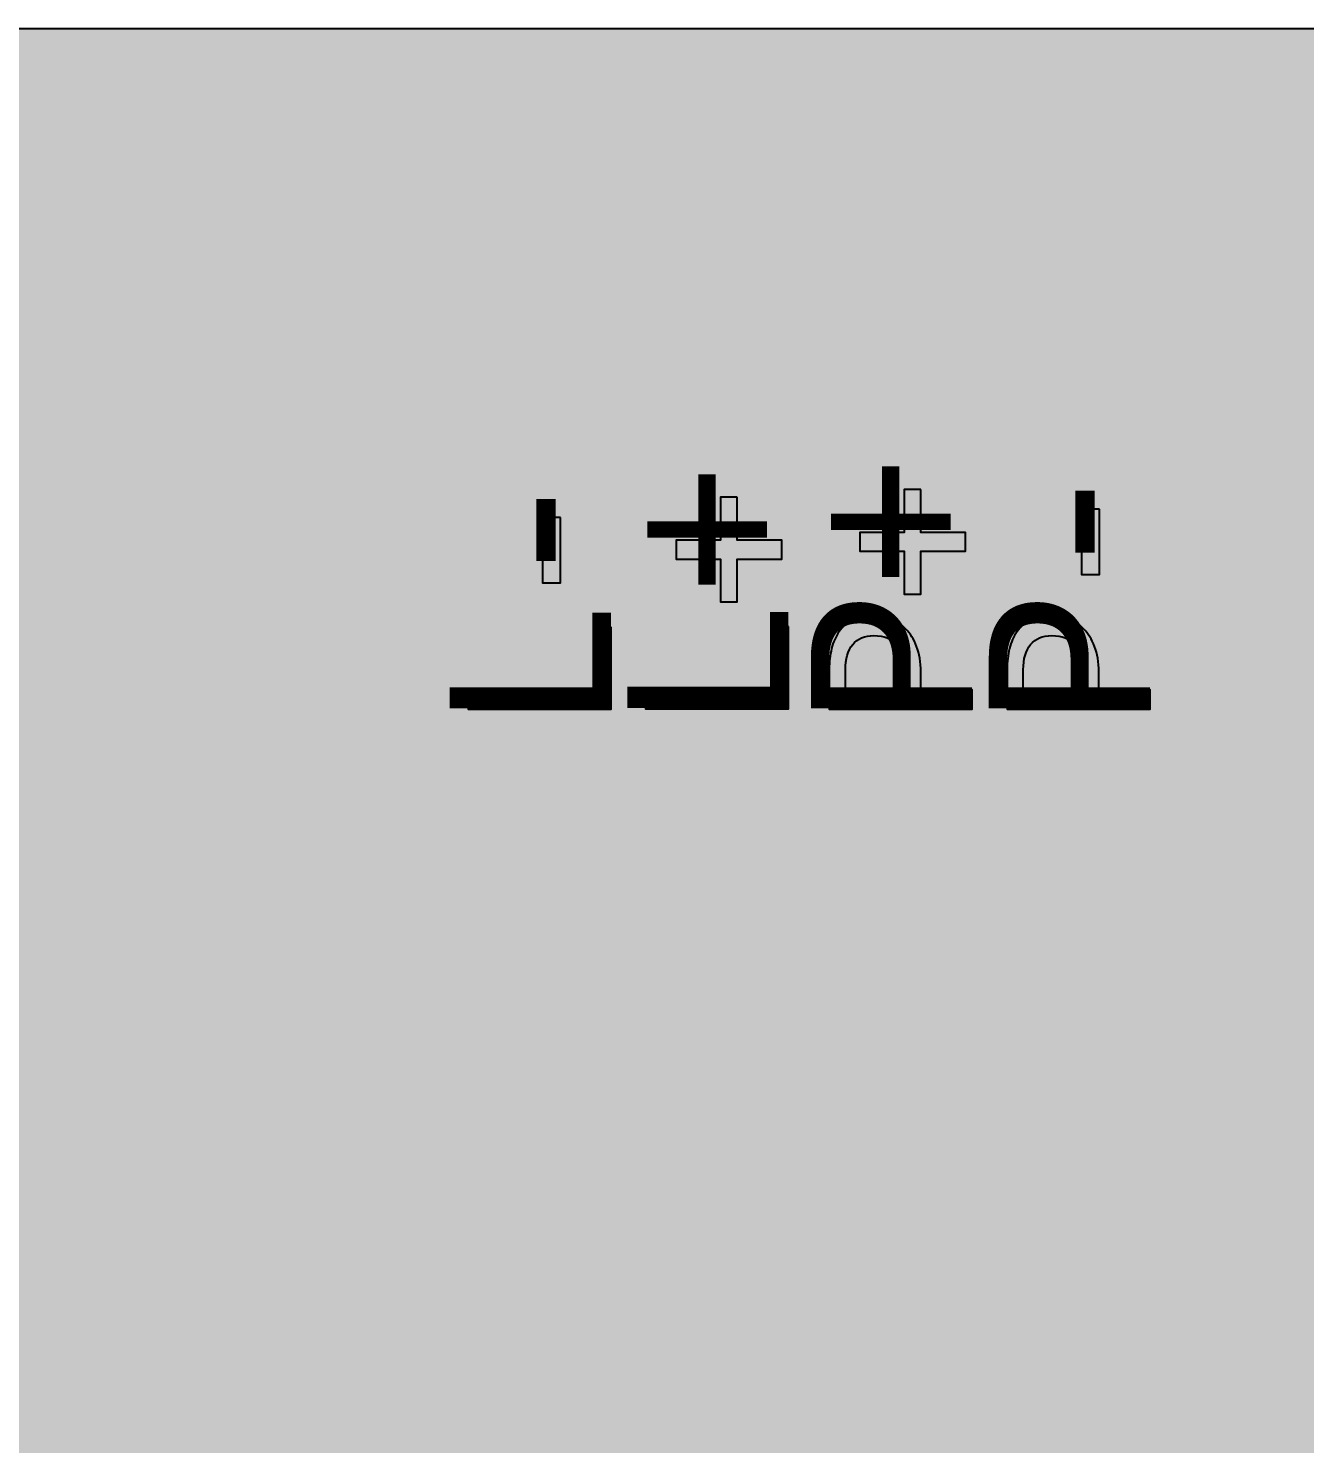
# Model space of a CAD drawing. Extents: x -322 to -166, y -2 to 94.
# Drawn here: x -283.92 to -265.72, y 73.34 to 93.54 of the extents above; entities that cross this region are included whole.
import ezdxf

# ---------------------------------------------------------------- set-up
doc = ezdxf.new("R2010")
doc.units = 0
doc.header["$MEASUREMENT"] = 0
doc.layers.add('MASK', color=7, linetype='CONTINUOUS')
doc.styles.add('0', font='consola.ttf', dxfattribs={"height": 1})

msp = doc.modelspace()

# ---------------------------------------------------------------- hatches: boundary and pattern name
at = {"layer": 'MASK'}
h = msp.add_hatch(color=18, dxfattribs=at)
edge = h.paths.add_edge_path()
edge.add_spline(control_points=[(-279.9318, -1.4633), (-279.9318, -1.4633), (-250.5297, -1.4633), (-250.5297, -1.4633), (-249.7335, -1.4628), (-248.9702, -1.146), (-248.4076, -0.5827), (-247.845, -0.0194), (-247.5292, 0.7405), (-247.5297, 1.5367), (-247.5297, 1.5367), (-247.5297, 90.5367), (-247.5297, 90.5367), (-247.5302, 91.3329), (-247.847, 92.0962), (-248.4103, 92.6588), (-248.9736, 93.2214), (-249.7335, 93.5372), (-250.5297, 93.5367), (-250.5297, 93.5367), (-318.7297, 93.5367), (-318.7297, 93.5367), (-319.5259, 93.5362), (-320.2892, 93.2194), (-320.8518, 92.6561), (-321.4144, 92.0928), (-321.7302, 91.3329), (-321.7297, 90.5367), (-321.7297, 90.5367), (-321.7297, 1.5367), (-321.7297, 1.5367), (-321.7292, 0.7405), (-321.4124, -0.0228), (-320.8491, -0.5854), (-320.2858, -1.148), (-319.5259, -1.4638), (-318.7297, -1.4633), (-318.7297, -1.4633), (-279.9318, -1.4633), (-279.9318, -1.4633)], knot_values=[0, 0, 0, 0, 0.0769231, 0.0769231, 0.0769231, 0.1538462, 0.1538462, 0.1538462, 0.2307692, 0.2307692, 0.2307692, 0.3076923, 0.3076923, 0.3076923, 0.3846154, 0.3846154, 0.3846154, 0.4615385, 0.4615385, 0.4615385, 0.5384615, 0.5384615, 0.5384615, 0.6153846, 0.6153846, 0.6153846, 0.6923077, 0.6923077, 0.6923077, 0.7692308, 0.7692308, 0.7692308, 0.8461538, 0.8461538, 0.8461538, 0.9230769, 0.9230769, 0.9230769, 1, 1, 1, 1], degree=3, periodic=1)
h = msp.add_hatch(color=18, dxfattribs=at)
edge = h.paths.add_edge_path()
edge.add_spline(control_points=[(-271.1901, 86.9576), (-271.1901, 86.9576), (-271.1901, 86.3443), (-271.1901, 86.3443), (-271.1901, 86.3443), (-270.5544, 86.3443), (-270.5544, 86.3443), (-270.5544, 86.3443), (-270.5544, 86.076), (-270.5544, 86.076), (-270.5544, 86.076), (-271.1901, 86.076), (-271.1901, 86.076), (-271.1901, 86.076), (-271.1901, 85.4627), (-271.1901, 85.4627), (-271.1901, 85.4627), (-271.4265, 85.4627), (-271.4265, 85.4627), (-271.4265, 85.4627), (-271.4265, 86.076), (-271.4265, 86.076), (-271.4265, 86.076), (-272.059, 86.076), (-272.059, 86.076), (-272.059, 86.076), (-272.059, 86.3443), (-272.059, 86.3443), (-272.059, 86.3443), (-271.4265, 86.3443), (-271.4265, 86.3443), (-271.4265, 86.3443), (-271.4265, 86.9576), (-271.4265, 86.9576), (-271.4265, 86.9576), (-271.1901, 86.9576), (-271.1901, 86.9576)], knot_values=[0, 0, 0, 0, 0.0833333, 0.0833333, 0.0833333, 0.1666667, 0.1666667, 0.1666667, 0.25, 0.25, 0.25, 0.3333333, 0.3333333, 0.3333333, 0.4166667, 0.4166667, 0.4166667, 0.5, 0.5, 0.5, 0.5833333, 0.5833333, 0.5833333, 0.6666667, 0.6666667, 0.6666667, 0.75, 0.75, 0.75, 0.8333333, 0.8333333, 0.8333333, 0.9166667, 0.9166667, 0.9166667, 1, 1, 1, 1], degree=3, periodic=1)
h = msp.add_hatch(color=18, dxfattribs=at)
edge = h.paths.add_edge_path()
edge.add_spline(control_points=[(-273.8094, 86.8458), (-273.8094, 86.8458), (-273.8094, 86.2325), (-273.8094, 86.2325), (-273.8094, 86.2325), (-273.1737, 86.2325), (-273.1737, 86.2325), (-273.1737, 86.2325), (-273.1737, 85.9642), (-273.1737, 85.9642), (-273.1737, 85.9642), (-273.8094, 85.9642), (-273.8094, 85.9642), (-273.8094, 85.9642), (-273.8094, 85.3509), (-273.8094, 85.3509), (-273.8094, 85.3509), (-274.0458, 85.3509), (-274.0458, 85.3509), (-274.0458, 85.3509), (-274.0458, 85.9642), (-274.0458, 85.9642), (-274.0458, 85.9642), (-274.6783, 85.9642), (-274.6783, 85.9642), (-274.6783, 85.9642), (-274.6783, 86.2325), (-274.6783, 86.2325), (-274.6783, 86.2325), (-274.0458, 86.2325), (-274.0458, 86.2325), (-274.0458, 86.2325), (-274.0458, 86.8458), (-274.0458, 86.8458), (-274.0458, 86.8458), (-273.8094, 86.8458), (-273.8094, 86.8458)], knot_values=[0, 0, 0, 0, 0.0833333, 0.0833333, 0.0833333, 0.1666667, 0.1666667, 0.1666667, 0.25, 0.25, 0.25, 0.3333333, 0.3333333, 0.3333333, 0.4166667, 0.4166667, 0.4166667, 0.5, 0.5, 0.5, 0.5833333, 0.5833333, 0.5833333, 0.6666667, 0.6666667, 0.6666667, 0.75, 0.75, 0.75, 0.8333333, 0.8333333, 0.8333333, 0.9166667, 0.9166667, 0.9166667, 1, 1, 1, 1], degree=3, periodic=1)
h = msp.add_hatch(color=18, dxfattribs=at)
edge = h.paths.add_edge_path()
edge.add_spline(control_points=[(-268.6434, 86.6765), (-268.6434, 86.6765), (-268.6434, 85.7438), (-268.6434, 85.7438), (-268.6434, 85.7438), (-268.899, 85.7438), (-268.899, 85.7438), (-268.899, 85.7438), (-268.899, 86.6765), (-268.899, 86.6765), (-268.899, 86.6765), (-268.6434, 86.6765), (-268.6434, 86.6765)], knot_values=[0, 0, 0, 0, 0.25, 0.25, 0.25, 0.5, 0.5, 0.5, 0.75, 0.75, 0.75, 1, 1, 1, 1], degree=3, periodic=1)
h = msp.add_hatch(color=18, dxfattribs=at)
edge = h.paths.add_edge_path()
edge.add_spline(control_points=[(-276.3297, 86.5566), (-276.3297, 86.5566), (-276.3297, 85.6239), (-276.3297, 85.6239), (-276.3297, 85.6239), (-276.5853, 85.6239), (-276.5853, 85.6239), (-276.5853, 85.6239), (-276.5853, 86.5566), (-276.5853, 86.5566), (-276.5853, 86.5566), (-276.3297, 86.5566), (-276.3297, 86.5566)], knot_values=[0, 0, 0, 0, 0.25, 0.25, 0.25, 0.5, 0.5, 0.5, 0.75, 0.75, 0.75, 1, 1, 1, 1], degree=3, periodic=1)
h = msp.add_hatch(color=18, dxfattribs=at)
edge = h.paths.add_edge_path()
edge.add_spline(control_points=[(-271.8732, 85.1597), (-271.7896, 85.1597), (-271.7076, 85.1443), (-271.6256, 85.1129), (-271.5442, 85.082), (-271.4712, 85.0335), (-271.4068, 84.9681), (-271.3424, 84.9026), (-271.2902, 84.8185), (-271.2503, 84.7168), (-271.2103, 84.6151), (-271.1901, 84.4932), (-271.1901, 84.3521), (-271.1901, 84.3521), (-271.1901, 84.0992), (-271.1901, 84.0992), (-271.1901, 84.0992), (-270.4586, 84.0992), (-270.4586, 84.0992), (-270.4586, 84.0992), (-270.4586, 83.8213), (-270.4586, 83.8213), (-270.4586, 83.8213), (-272.4966, 83.8213), (-272.4966, 83.8213), (-272.4966, 83.8213), (-272.4966, 84.3952), (-272.4966, 84.3952), (-272.4966, 84.4964), (-272.4854, 84.5927), (-272.4631, 84.6854), (-272.4407, 84.778), (-272.4045, 84.8594), (-272.355, 84.9297), (-272.305, 85), (-272.2405, 85.0559), (-272.1612, 85.0974), (-272.0824, 85.139), (-271.9861, 85.1597), (-271.8732, 85.1597)], knot_values=[0, 0, 0, 0, 0.0769231, 0.0769231, 0.0769231, 0.1538462, 0.1538462, 0.1538462, 0.2307692, 0.2307692, 0.2307692, 0.3076923, 0.3076923, 0.3076923, 0.3846154, 0.3846154, 0.3846154, 0.4615385, 0.4615385, 0.4615385, 0.5384615, 0.5384615, 0.5384615, 0.6153846, 0.6153846, 0.6153846, 0.6923077, 0.6923077, 0.6923077, 0.7692308, 0.7692308, 0.7692308, 0.8461538, 0.8461538, 0.8461538, 0.9230769, 0.9230769, 0.9230769, 1, 1, 1, 1], degree=3, periodic=1)
h = msp.add_hatch(color=18, dxfattribs=at)
edge = h.paths.add_edge_path()
edge.add_spline(control_points=[(-269.3361, 85.1597), (-269.2525, 85.1597), (-269.1705, 85.1443), (-269.0885, 85.1129), (-269.0071, 85.082), (-268.9341, 85.0335), (-268.8697, 84.9681), (-268.8053, 84.9026), (-268.7531, 84.8185), (-268.7132, 84.7168), (-268.6732, 84.6151), (-268.653, 84.4932), (-268.653, 84.3521), (-268.653, 84.3521), (-268.653, 84.0992), (-268.653, 84.0992), (-268.653, 84.0992), (-267.9215, 84.0992), (-267.9215, 84.0992), (-267.9215, 84.0992), (-267.9215, 83.8213), (-267.9215, 83.8213), (-267.9215, 83.8213), (-269.9595, 83.8213), (-269.9595, 83.8213), (-269.9595, 83.8213), (-269.9595, 84.3952), (-269.9595, 84.3952), (-269.9595, 84.4964), (-269.9483, 84.5927), (-269.926, 84.6854), (-269.9036, 84.778), (-269.8674, 84.8594), (-269.8179, 84.9297), (-269.7679, 85), (-269.7034, 85.0559), (-269.6241, 85.0974), (-269.5453, 85.139), (-269.449, 85.1597), (-269.3361, 85.1597)], knot_values=[0, 0, 0, 0, 0.0769231, 0.0769231, 0.0769231, 0.1538462, 0.1538462, 0.1538462, 0.2307692, 0.2307692, 0.2307692, 0.3076923, 0.3076923, 0.3076923, 0.3846154, 0.3846154, 0.3846154, 0.4615385, 0.4615385, 0.4615385, 0.5384615, 0.5384615, 0.5384615, 0.6153846, 0.6153846, 0.6153846, 0.6923077, 0.6923077, 0.6923077, 0.7692308, 0.7692308, 0.7692308, 0.8461538, 0.8461538, 0.8461538, 0.9230769, 0.9230769, 0.9230769, 1, 1, 1, 1], degree=3, periodic=1)
h = msp.add_hatch(color=18, dxfattribs=at)
edge = h.paths.add_edge_path()
edge.add_spline(control_points=[(-275.6078, 84.9919), (-275.6078, 84.9919), (-275.6078, 83.8196), (-275.6078, 83.8196), (-275.6078, 83.8196), (-277.6458, 83.8196), (-277.6458, 83.8196), (-277.6458, 83.8196), (-277.6458, 84.1007), (-277.6458, 84.1007), (-277.6458, 84.1007), (-275.8442, 84.1007), (-275.8442, 84.1007), (-275.8442, 84.1007), (-275.8442, 84.9919), (-275.8442, 84.9919), (-275.8442, 84.9919), (-275.6078, 84.9919), (-275.6078, 84.9919)], knot_values=[0, 0, 0, 0, 0.1666667, 0.1666667, 0.1666667, 0.3333333, 0.3333333, 0.3333333, 0.5, 0.5, 0.5, 0.6666667, 0.6666667, 0.6666667, 0.8333333, 0.8333333, 0.8333333, 1, 1, 1, 1], degree=3, periodic=1)
h = msp.add_hatch(color=18, dxfattribs=at)
edge = h.paths.add_edge_path()
edge.add_spline(control_points=[(-273.0779, 85), (-273.0779, 85), (-273.0779, 83.8277), (-273.0779, 83.8277), (-273.0779, 83.8277), (-275.1159, 83.8277), (-275.1159, 83.8277), (-275.1159, 83.8277), (-275.1159, 84.1088), (-275.1159, 84.1088), (-275.1159, 84.1088), (-273.3143, 84.1088), (-273.3143, 84.1088), (-273.3143, 84.1088), (-273.3143, 85), (-273.3143, 85), (-273.3143, 85), (-273.0779, 85), (-273.0779, 85)], knot_values=[0, 0, 0, 0, 0.1666667, 0.1666667, 0.1666667, 0.3333333, 0.3333333, 0.3333333, 0.5, 0.5, 0.5, 0.6666667, 0.6666667, 0.6666667, 0.8333333, 0.8333333, 0.8333333, 1, 1, 1, 1], degree=3, periodic=1)
h = msp.add_hatch(color=18, dxfattribs=at)
edge = h.paths.add_edge_path()
edge.add_spline(control_points=[(-271.8604, 84.8722), (-271.9919, 84.8722), (-272.0925, 84.8291), (-272.1623, 84.7434), (-272.232, 84.6577), (-272.2666, 84.5373), (-272.2666, 84.3835), (-272.2666, 84.3835), (-272.2666, 84.0992), (-272.2666, 84.0992), (-272.2666, 84.0992), (-271.4265, 84.0992), (-271.4265, 84.0992), (-271.4265, 84.0992), (-271.4265, 84.3585), (-271.4265, 84.3585), (-271.4265, 84.523), (-271.4622, 84.6497), (-271.534, 84.7386), (-271.6059, 84.8275), (-271.7151, 84.8722), (-271.8604, 84.8722)], knot_values=[0, 0, 0, 0, 0.1428571, 0.1428571, 0.1428571, 0.2857143, 0.2857143, 0.2857143, 0.4285714, 0.4285714, 0.4285714, 0.5714286, 0.5714286, 0.5714286, 0.7142857, 0.7142857, 0.7142857, 0.8571429, 0.8571429, 0.8571429, 1, 1, 1, 1], degree=3, periodic=1)
h = msp.add_hatch(color=18, dxfattribs=at)
edge = h.paths.add_edge_path()
edge.add_spline(control_points=[(-269.3233, 84.8722), (-269.4548, 84.8722), (-269.5554, 84.8291), (-269.6252, 84.7434), (-269.6949, 84.6577), (-269.7295, 84.5373), (-269.7295, 84.3835), (-269.7295, 84.3835), (-269.7295, 84.0992), (-269.7295, 84.0992), (-269.7295, 84.0992), (-268.8894, 84.0992), (-268.8894, 84.0992), (-268.8894, 84.0992), (-268.8894, 84.3585), (-268.8894, 84.3585), (-268.8894, 84.523), (-268.9251, 84.6497), (-268.9969, 84.7386), (-269.0688, 84.8275), (-269.178, 84.8722), (-269.3233, 84.8722)], knot_values=[0, 0, 0, 0, 0.1428571, 0.1428571, 0.1428571, 0.2857143, 0.2857143, 0.2857143, 0.4285714, 0.4285714, 0.4285714, 0.5714286, 0.5714286, 0.5714286, 0.7142857, 0.7142857, 0.7142857, 0.8571429, 0.8571429, 0.8571429, 1, 1, 1, 1], degree=3, periodic=1)

# ---------------------------------------------------------------- linework, layer by layer
for points, knots in [([(-279.9318, -1.4633), (-279.9318, -1.4633), (-250.5297, -1.4633), (-250.5297, -1.4633), (-249.7335, -1.4628), (-248.9702, -1.146), (-248.4076, -0.5827), (-247.845, -0.0194), (-247.5292, 0.7405), (-247.5297, 1.5367), (-247.5297, 1.5367), (-247.5297, 90.5367), (-247.5297, 90.5367), (-247.5302, 91.3329), (-247.847, 92.0962), (-248.4103, 92.6588), (-248.9736, 93.2214), (-249.7335, 93.5372), (-250.5297, 93.5367), (-250.5297, 93.5367), (-318.7297, 93.5367), (-318.7297, 93.5367), (-319.5259, 93.5362), (-320.2892, 93.2194), (-320.8518, 92.6561), (-321.4144, 92.0928), (-321.7302, 91.3329), (-321.7297, 90.5367), (-321.7297, 90.5367), (-321.7297, 1.5367), (-321.7297, 1.5367), (-321.7292, 0.7405), (-321.4124, -0.0228), (-320.8491, -0.5854), (-320.2858, -1.148), (-319.5259, -1.4638), (-318.7297, -1.4633), (-318.7297, -1.4633), (-279.9318, -1.4633), (-279.9318, -1.4633)], [0, 0, 0, 0, 0.0769231, 0.0769231, 0.0769231, 0.1538462, 0.1538462, 0.1538462, 0.2307692, 0.2307692, 0.2307692, 0.3076923, 0.3076923, 0.3076923, 0.3846154, 0.3846154, 0.3846154, 0.4615385, 0.4615385, 0.4615385, 0.5384615, 0.5384615, 0.5384615, 0.6153846, 0.6153846, 0.6153846, 0.6923077, 0.6923077, 0.6923077, 0.7692308, 0.7692308, 0.7692308, 0.8461538, 0.8461538, 0.8461538, 0.9230769, 0.9230769, 0.9230769, 1, 1, 1, 1]), ([(-271.1901, 86.9576), (-271.1901, 86.9576), (-271.1901, 86.3443), (-271.1901, 86.3443), (-271.1901, 86.3443), (-270.5544, 86.3443), (-270.5544, 86.3443), (-270.5544, 86.3443), (-270.5544, 86.076), (-270.5544, 86.076), (-270.5544, 86.076), (-271.1901, 86.076), (-271.1901, 86.076), (-271.1901, 86.076), (-271.1901, 85.4627), (-271.1901, 85.4627), (-271.1901, 85.4627), (-271.4265, 85.4627), (-271.4265, 85.4627), (-271.4265, 85.4627), (-271.4265, 86.076), (-271.4265, 86.076), (-271.4265, 86.076), (-272.059, 86.076), (-272.059, 86.076), (-272.059, 86.076), (-272.059, 86.3443), (-272.059, 86.3443), (-272.059, 86.3443), (-271.4265, 86.3443), (-271.4265, 86.3443), (-271.4265, 86.3443), (-271.4265, 86.9576), (-271.4265, 86.9576), (-271.4265, 86.9576), (-271.1901, 86.9576), (-271.1901, 86.9576)], [0, 0, 0, 0, 0.0833333, 0.0833333, 0.0833333, 0.1666667, 0.1666667, 0.1666667, 0.25, 0.25, 0.25, 0.3333333, 0.3333333, 0.3333333, 0.4166667, 0.4166667, 0.4166667, 0.5, 0.5, 0.5, 0.5833333, 0.5833333, 0.5833333, 0.6666667, 0.6666667, 0.6666667, 0.75, 0.75, 0.75, 0.8333333, 0.8333333, 0.8333333, 0.9166667, 0.9166667, 0.9166667, 1, 1, 1, 1]), ([(-273.8094, 86.8458), (-273.8094, 86.8458), (-273.8094, 86.2325), (-273.8094, 86.2325), (-273.8094, 86.2325), (-273.1737, 86.2325), (-273.1737, 86.2325), (-273.1737, 86.2325), (-273.1737, 85.9642), (-273.1737, 85.9642), (-273.1737, 85.9642), (-273.8094, 85.9642), (-273.8094, 85.9642), (-273.8094, 85.9642), (-273.8094, 85.3509), (-273.8094, 85.3509), (-273.8094, 85.3509), (-274.0458, 85.3509), (-274.0458, 85.3509), (-274.0458, 85.3509), (-274.0458, 85.9642), (-274.0458, 85.9642), (-274.0458, 85.9642), (-274.6783, 85.9642), (-274.6783, 85.9642), (-274.6783, 85.9642), (-274.6783, 86.2325), (-274.6783, 86.2325), (-274.6783, 86.2325), (-274.0458, 86.2325), (-274.0458, 86.2325), (-274.0458, 86.2325), (-274.0458, 86.8458), (-274.0458, 86.8458), (-274.0458, 86.8458), (-273.8094, 86.8458), (-273.8094, 86.8458)], [0, 0, 0, 0, 0.0833333, 0.0833333, 0.0833333, 0.1666667, 0.1666667, 0.1666667, 0.25, 0.25, 0.25, 0.3333333, 0.3333333, 0.3333333, 0.4166667, 0.4166667, 0.4166667, 0.5, 0.5, 0.5, 0.5833333, 0.5833333, 0.5833333, 0.6666667, 0.6666667, 0.6666667, 0.75, 0.75, 0.75, 0.8333333, 0.8333333, 0.8333333, 0.9166667, 0.9166667, 0.9166667, 1, 1, 1, 1]), ([(-268.6434, 86.6765), (-268.6434, 86.6765), (-268.6434, 85.7438), (-268.6434, 85.7438), (-268.6434, 85.7438), (-268.899, 85.7438), (-268.899, 85.7438), (-268.899, 85.7438), (-268.899, 86.6765), (-268.899, 86.6765), (-268.899, 86.6765), (-268.6434, 86.6765), (-268.6434, 86.6765)], [0, 0, 0, 0, 0.25, 0.25, 0.25, 0.5, 0.5, 0.5, 0.75, 0.75, 0.75, 1, 1, 1, 1]), ([(-276.3297, 86.5566), (-276.3297, 86.5566), (-276.3297, 85.6239), (-276.3297, 85.6239), (-276.3297, 85.6239), (-276.5853, 85.6239), (-276.5853, 85.6239), (-276.5853, 85.6239), (-276.5853, 86.5566), (-276.5853, 86.5566), (-276.5853, 86.5566), (-276.3297, 86.5566), (-276.3297, 86.5566)], [0, 0, 0, 0, 0.25, 0.25, 0.25, 0.5, 0.5, 0.5, 0.75, 0.75, 0.75, 1, 1, 1, 1]), ([(-271.8732, 85.1597), (-271.7896, 85.1597), (-271.7076, 85.1443), (-271.6256, 85.1129), (-271.5442, 85.082), (-271.4712, 85.0335), (-271.4068, 84.9681), (-271.3424, 84.9026), (-271.2902, 84.8185), (-271.2503, 84.7168), (-271.2103, 84.6151), (-271.1901, 84.4932), (-271.1901, 84.3521), (-271.1901, 84.3521), (-271.1901, 84.0992), (-271.1901, 84.0992), (-271.1901, 84.0992), (-270.4586, 84.0992), (-270.4586, 84.0992), (-270.4586, 84.0992), (-270.4586, 83.8213), (-270.4586, 83.8213), (-270.4586, 83.8213), (-272.4966, 83.8213), (-272.4966, 83.8213), (-272.4966, 83.8213), (-272.4966, 84.3952), (-272.4966, 84.3952), (-272.4966, 84.4964), (-272.4854, 84.5927), (-272.4631, 84.6854), (-272.4407, 84.778), (-272.4045, 84.8594), (-272.355, 84.9297), (-272.305, 85), (-272.2405, 85.0559), (-272.1612, 85.0974), (-272.0824, 85.139), (-271.9861, 85.1597), (-271.8732, 85.1597)], [0, 0, 0, 0, 0.0769231, 0.0769231, 0.0769231, 0.1538462, 0.1538462, 0.1538462, 0.2307692, 0.2307692, 0.2307692, 0.3076923, 0.3076923, 0.3076923, 0.3846154, 0.3846154, 0.3846154, 0.4615385, 0.4615385, 0.4615385, 0.5384615, 0.5384615, 0.5384615, 0.6153846, 0.6153846, 0.6153846, 0.6923077, 0.6923077, 0.6923077, 0.7692308, 0.7692308, 0.7692308, 0.8461538, 0.8461538, 0.8461538, 0.9230769, 0.9230769, 0.9230769, 1, 1, 1, 1]), ([(-269.3361, 85.1597), (-269.2525, 85.1597), (-269.1705, 85.1443), (-269.0885, 85.1129), (-269.0071, 85.082), (-268.9341, 85.0335), (-268.8697, 84.9681), (-268.8053, 84.9026), (-268.7531, 84.8185), (-268.7132, 84.7168), (-268.6732, 84.6151), (-268.653, 84.4932), (-268.653, 84.3521), (-268.653, 84.3521), (-268.653, 84.0992), (-268.653, 84.0992), (-268.653, 84.0992), (-267.9215, 84.0992), (-267.9215, 84.0992), (-267.9215, 84.0992), (-267.9215, 83.8213), (-267.9215, 83.8213), (-267.9215, 83.8213), (-269.9595, 83.8213), (-269.9595, 83.8213), (-269.9595, 83.8213), (-269.9595, 84.3952), (-269.9595, 84.3952), (-269.9595, 84.4964), (-269.9483, 84.5927), (-269.926, 84.6854), (-269.9036, 84.778), (-269.8674, 84.8594), (-269.8179, 84.9297), (-269.7679, 85), (-269.7034, 85.0559), (-269.6241, 85.0974), (-269.5453, 85.139), (-269.449, 85.1597), (-269.3361, 85.1597)], [0, 0, 0, 0, 0.0769231, 0.0769231, 0.0769231, 0.1538462, 0.1538462, 0.1538462, 0.2307692, 0.2307692, 0.2307692, 0.3076923, 0.3076923, 0.3076923, 0.3846154, 0.3846154, 0.3846154, 0.4615385, 0.4615385, 0.4615385, 0.5384615, 0.5384615, 0.5384615, 0.6153846, 0.6153846, 0.6153846, 0.6923077, 0.6923077, 0.6923077, 0.7692308, 0.7692308, 0.7692308, 0.8461538, 0.8461538, 0.8461538, 0.9230769, 0.9230769, 0.9230769, 1, 1, 1, 1]), ([(-275.6078, 84.9919), (-275.6078, 84.9919), (-275.6078, 83.8196), (-275.6078, 83.8196), (-275.6078, 83.8196), (-277.6458, 83.8196), (-277.6458, 83.8196), (-277.6458, 83.8196), (-277.6458, 84.1007), (-277.6458, 84.1007), (-277.6458, 84.1007), (-275.8442, 84.1007), (-275.8442, 84.1007), (-275.8442, 84.1007), (-275.8442, 84.9919), (-275.8442, 84.9919), (-275.8442, 84.9919), (-275.6078, 84.9919), (-275.6078, 84.9919)], [0, 0, 0, 0, 0.1666667, 0.1666667, 0.1666667, 0.3333333, 0.3333333, 0.3333333, 0.5, 0.5, 0.5, 0.6666667, 0.6666667, 0.6666667, 0.8333333, 0.8333333, 0.8333333, 1, 1, 1, 1]), ([(-273.0779, 85), (-273.0779, 85), (-273.0779, 83.8277), (-273.0779, 83.8277), (-273.0779, 83.8277), (-275.1159, 83.8277), (-275.1159, 83.8277), (-275.1159, 83.8277), (-275.1159, 84.1088), (-275.1159, 84.1088), (-275.1159, 84.1088), (-273.3143, 84.1088), (-273.3143, 84.1088), (-273.3143, 84.1088), (-273.3143, 85), (-273.3143, 85), (-273.3143, 85), (-273.0779, 85), (-273.0779, 85)], [0, 0, 0, 0, 0.1666667, 0.1666667, 0.1666667, 0.3333333, 0.3333333, 0.3333333, 0.5, 0.5, 0.5, 0.6666667, 0.6666667, 0.6666667, 0.8333333, 0.8333333, 0.8333333, 1, 1, 1, 1]), ([(-271.8604, 84.8722), (-271.9919, 84.8722), (-272.0925, 84.8291), (-272.1623, 84.7434), (-272.232, 84.6577), (-272.2666, 84.5373), (-272.2666, 84.3835), (-272.2666, 84.3835), (-272.2666, 84.0992), (-272.2666, 84.0992), (-272.2666, 84.0992), (-271.4265, 84.0992), (-271.4265, 84.0992), (-271.4265, 84.0992), (-271.4265, 84.3585), (-271.4265, 84.3585), (-271.4265, 84.523), (-271.4622, 84.6497), (-271.534, 84.7386), (-271.6059, 84.8275), (-271.7151, 84.8722), (-271.8604, 84.8722)], [0, 0, 0, 0, 0.1428571, 0.1428571, 0.1428571, 0.2857143, 0.2857143, 0.2857143, 0.4285714, 0.4285714, 0.4285714, 0.5714286, 0.5714286, 0.5714286, 0.7142857, 0.7142857, 0.7142857, 0.8571429, 0.8571429, 0.8571429, 1, 1, 1, 1]), ([(-269.3233, 84.8722), (-269.4548, 84.8722), (-269.5554, 84.8291), (-269.6252, 84.7434), (-269.6949, 84.6577), (-269.7295, 84.5373), (-269.7295, 84.3835), (-269.7295, 84.3835), (-269.7295, 84.0992), (-269.7295, 84.0992), (-269.7295, 84.0992), (-268.8894, 84.0992), (-268.8894, 84.0992), (-268.8894, 84.0992), (-268.8894, 84.3585), (-268.8894, 84.3585), (-268.8894, 84.523), (-268.9251, 84.6497), (-268.9969, 84.7386), (-269.0688, 84.8275), (-269.178, 84.8722), (-269.3233, 84.8722)], [0, 0, 0, 0, 0.1428571, 0.1428571, 0.1428571, 0.2857143, 0.2857143, 0.2857143, 0.4285714, 0.4285714, 0.4285714, 0.5714286, 0.5714286, 0.5714286, 0.7142857, 0.7142857, 0.7142857, 0.8571429, 0.8571429, 0.8571429, 1, 1, 1, 1])]:
    msp.add_open_spline(points, degree=3, knots=knots, dxfattribs=at)

# ---------------------------------------------------------------- texts
at = {"layer": 'MASK', "color": 7, "style": '0'}
for s, p in [('P+', (-270.4586, 83.5753)), ('L+', (-273.0779, 83.4635)), ('P-', (-267.9215, 83.5753)), ('L-', (-275.6078, 83.4554))]:
    msp.add_text(s, height=2.29997, rotation=90, dxfattribs=at).set_placement(p)

doc.saveas('drawing.dxf')
